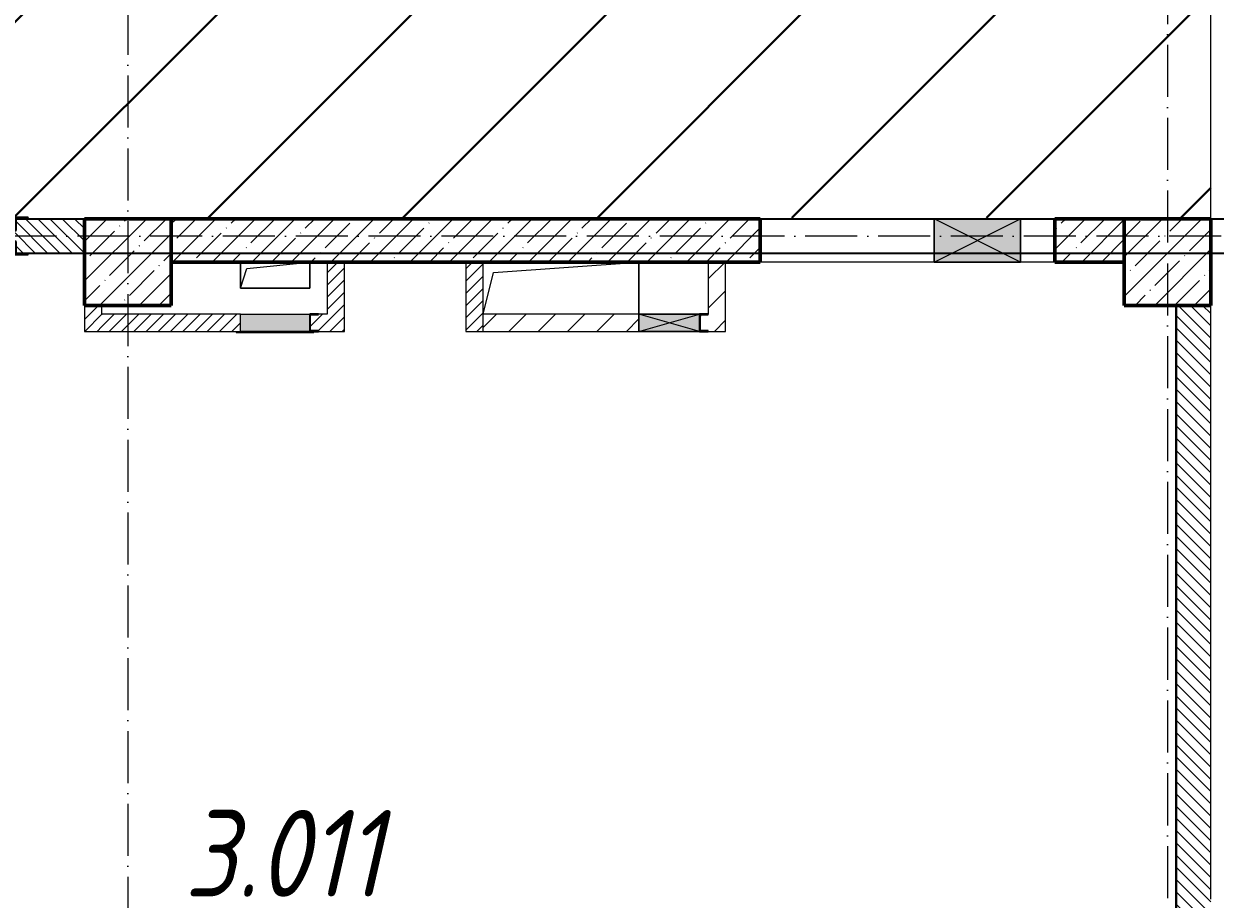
# Model space of a CAD drawing. Header units: millimetres. Extents: x 35697 to 388678, y -91946 to 171347.
# Drawn here: x 322121 to 328996, y -27607 to -22559 of the extents above; entities that cross this region are included whole.
import ezdxf

# ---------------------------------------------------------------- set-up
doc = ezdxf.new("R2010")
doc.units = ezdxf.units.MM
doc.linetypes.add('50_200_ШТРИХ_1Т_ш5_п1_п1_', pattern=[700, 500, -100, 0, -100])
for name, color, linetype, lineweight in [('2.1) ПГП окна 2.8 м', 5, 'Continuous', 30), ('2.4) ПГП вычит ЖБбалки 0.4 м -', 24, 'Continuous', 30), ('A-DETL-GENF-OTLN', 7, 'Continuous', 9), ('A-FLOR-____-OTLN', 7, 'Continuous', 9), ('A-GENM-____-MCUT', 7, 'Continuous', 25), ('A-GENM-____-OTLN', 7, 'Continuous', 9), ('A-GENM-____-OTLN-1', 7, 'Continuous', 25), ('A-GLAZ-____-OTLN', 7, 'Continuous', 9), ('A-WALL-____-MCUT', 7, 'Continuous', 13), ('A-WALL-____-MCUT-2', 7, 'Continuous', 50), ('A-WALL-____-OTLN', 7, 'Continuous', 9), ('A-WALL-____-PATT-1', 7, 'Continuous', 9), ('A-WALL-FNSH-MCUT-1', 7, 'Continuous', 9), ('S-COLS-____-MCUT', 7, 'Continuous', 50), ('S-COLS-____-OTLN', 7, 'Continuous', 9), ('S-GRID-____-OTLN-1', 7, '50_200_ШТРИХ_1Т_ш5_п1_п1_', 9), ('Марки помещений', 7, 'Continuous', 9), ('стяжа', 7, 'Continuous', 30)]:
    doc.layers.add(name, color=color, linetype=linetype, lineweight=lineweight)
doc.layers.add('A-GLAZ-____-OTLN-1', color=7, linetype='Continuous', lineweight=9, true_color=0xc0c0c0)
doc.styles.add('ISOCPEUR_I_2', font='isocpeui.ttf', dxfattribs={"width": 0.85, "height": 2.3})
pattern_1 = [(135, (283770.707, -86863.456), (-35.35534, -35.35534), [])]
pattern_2 = [(45, (283770.707, -86863.456), (-35.35534, 35.35534), [])]
pattern_3 = [(45, (283770.71, -86863.46), (-84.85281, 84.85281), [])]

# ---------------------------------------------------------------- blocks, each defined once
blk = doc.blocks.new('BSC_Колонна _Прямоугольная - 500х500-V17-АР1_План отверстий 3 этажа в осях 1-64_Ю-ЯЯ')
at = {"layer": 'S-COLS-____-OTLN'}
h = blk.add_hatch(dxfattribs=at)
h.set_pattern_fill('FP_24', color=256, style=0, pattern_type=2)
h.set_pattern_definition([(45, (-44950, -62931.04), (-114.04925, 114.04925), []), (45, (-44835.95, -62931.04), (-114.04925, 114.04925), [201.613, -40.323, 3.353, -36.97])])
h.paths.add_polyline_path([(-250, -250), (250, -250), (250, 250), (-250, 250)], flags=0)
at = {"layer": 'S-COLS-____-MCUT'}
for p, q in [((250, 250), (-250, 250)), ((-250, 250), (-250, -250)), ((250, -250), (250, 250)), ((-250, -250), (250, -250))]:
    blk.add_line(p, q, dxfattribs=at)
blk = doc.blocks.new('BSC_Колонна _Прямоугольная - 500х500-V45-АР1_План отверстий 3 этажа в осях 1-64_Ю-ЯЯ')
at = {"layer": 'S-COLS-____-OTLN'}
h = blk.add_hatch(dxfattribs=at)
h.set_pattern_fill('FP_53', color=256, style=0, pattern_type=2)
h.set_pattern_definition([(45, (-38950, -62931.04), (-114.04925, 114.04925), []), (45, (-38835.95, -62931.04), (-114.04925, 114.04925), [201.613, -40.323, 3.353, -36.97])])
h.paths.add_polyline_path([(-250, -250), (250, -250), (250, 250), (-250, 250)], flags=0)
at = {"layer": 'S-COLS-____-MCUT'}
for p, q in [((250, 250), (-250, 250)), ((-250, 250), (-250, -250)), ((250, -250), (250, 250)), ((-250, -250), (250, -250))]:
    blk.add_line(p, q, dxfattribs=at)
blk = doc.blocks.new('154_Стойка_СКБ_Уголок - СМ-2480_200-28346303-АР1_План отверстий 3 этажа в осях 1-64_Ю-ЯЯ')
at = {"layer": 'A-GENM-____-MCUT'}
for p, q in [((125, 156), (125, 81)), ((200, 156), (125, 156)), ((131, 81), (131, 150)), ((131, 150), (200, 150)), ((200, 150), (200, 156)), ((125, 81), (131, 81)), ((131, 19), (125, 19)), ((125, 19), (125, -56)), ((131, -50), (131, 19)), ((125, -56), (200, -56)), ((200, -50), (131, -50)), ((200, -56), (200, -50))]:
    blk.add_line(p, q, dxfattribs=at)
blk = doc.blocks.new('AR_Отверстие Ниша - Лючок-32405595-АР1_План отверстий 3 этажа в осях 1-64_Ю-ЯЯ')
at = {"layer": 'A-GLAZ-____-OTLN'}
blk.add_hatch(color=256, dxfattribs=at).paths.add_polyline_path([(200, 50), (-200, 50), (-200, -50), (200, -50), (200, 47)], flags=0)
for p, q in [((-200, 50), (200, 50)), ((200, 50), (200, -50)), ((200, -50), (-200, -50))]:
    blk.add_line(p, q, dxfattribs=at)
blk = doc.blocks.new('Л_Общий_Лючок - Лючок-29759355-АР1_План отверстий 3 этажа в осях 1-64_Ю-ЯЯ')
at = {"layer": 'A-GLAZ-____-OTLN-1'}
blk.add_hatch(color=256, dxfattribs=at).paths.add_polyline_path([(-3, -6), (424, -6), (424, 0), (-24, 0), (-24, -6)], flags=0)
at = {"layer": 'A-GLAZ-____-OTLN'}
for p, q in [((-24, 0), (-24, -6)), ((424, 0), (424, -6)), ((-24, -6), (424, -6))]:
    blk.add_line(p, q, dxfattribs=at)
blk = doc.blocks.new('154_Фахверк_СКБ_Швеллер - Тип_100_3960-28331862-АР1_План отверстий 3 этажа в осях 1-64_Ю-ЯЯ')
at = {"layer": 'A-GENM-____-MCUT'}
for p, q in [((175, 50), (125, 50)), ((125, 50), (125, -50)), ((128, 47), (175, 47)), ((128, -47), (128, 47)), ((175, 47), (175, 50)), ((125, -50), (175, -50)), ((175, -47), (128, -47)), ((175, -50), (175, -47))]:
    blk.add_line(p, q, dxfattribs=at)
blk = doc.blocks.new('AR_Отверстие прямоугольное _в плите_ - AR_Отверстие прямоугольное _в плите_-30459225-АР1_План отверстий 3 этажа в осях 1-64_Ю-ЯЯ')
at = {"layer": 'A-GENM-____-OTLN'}
for p, q in [((-200, 75), (-200, -75)), ((-162.5, 37.5), (200, 75)), ((200, -75), (200, 75)), ((-200, -75), (-162.5, 37.5)), ((-200, -75), (200, -75))]:
    blk.add_line(p, q, dxfattribs=at)
blk = doc.blocks.new('AR_Отверстие прямоугольное _в плите_ - AR_Отверстие прямоугольное _в плите_-V199-АР1_План отверстий 3 этажа в осях 1-64_Ю-ЯЯ')
at = {"layer": 'A-GENM-____-OTLN'}
for p, q in [((-390, 90), (450, 150)), ((450, -150), (450, 150)), ((-450, -150), (-390, 90))]:
    blk.add_line(p, q, dxfattribs=at)
blk = doc.blocks.new('AR_Отверстие прямоугольное _в стене__БезПР - AR_Отверстие прямоугольное _в стене__БезПР-30512450-АР1_План отверстий 3 этажа в осях 1-64_Ю-ЯЯ')
at = {"layer": 'A-GLAZ-____-OTLN-1'}
blk.add_hatch(color=256, dxfattribs=at).paths.add_polyline_path([(-250, 125), (-250, -125), (250, -125), (250, 125)], flags=0)
at = {"layer": 'A-DETL-GENF-OTLN'}
for p, q in [((-250, -125), (-250, 125)), ((-250, 125), (250, 125)), ((250, 125), (-250, -125)), ((-250, 125), (250, -125)), ((250, 125), (-250, 125)), ((-250, 125), (-250, -125)), ((250, 125), (250, -125)), ((250, -125), (250, 125)), ((250, -125), (-250, -125)), ((-250, -125), (250, -125))]:
    blk.add_line(p, q, dxfattribs=at)
at = {"layer": 'A-GLAZ-____-OTLN'}
blk.add_line((250, 125), (-250, 125), dxfattribs=at)
blk = doc.blocks.new('AR_Отверстие прямоугольное _в стене_ - AR_Отверстие прямоугольное _в стене__ОВ-36925070-АР1_План отверстий 3 этажа в осях 1-64_Ю-ЯЯ')
at = {"layer": 'A-GLAZ-____-OTLN'}
blk.add_hatch(color=256, dxfattribs=at).paths.add_polyline_path([(-175, 50), (-175, -50), (175, -50), (175, 50)], flags=0)
at = {"layer": 'A-DETL-GENF-OTLN'}
for p, q in [((-175, 50), (175, 50)), ((175, 50), (-175, -50)), ((-175, 50), (175, -50)), ((175, 50), (-175, 50)), ((175, 50), (175, -50)), ((175, -50), (175, 50)), ((175, -50), (-175, -50)), ((-175, -50), (175, -50))]:
    blk.add_line(p, q, dxfattribs=at)
blk = doc.blocks.new('154_Фахверк_СКБ_Швеллер - Тип_100_3960_зеркало-36793856-АР1_План отверстий 3 этажа в осях 1-64_Ю-ЯЯ')
at = {"layer": 'A-GENM-____-MCUT'}
for p, q in [((175, 50), (125, 50)), ((125, 50), (125, -50)), ((128, 47), (175, 47)), ((128, -47), (128, 47)), ((175, 47), (175, 50)), ((125, -50), (175, -50)), ((175, -47), (128, -47)), ((175, -50), (175, -47))]:
    blk.add_line(p, q, dxfattribs=at)
blk = doc.blocks.new('3эт')
at = {"layer": 'S-GRID-____-OTLN-1', "color": 251, "ltscale": 0.6, "true_color": 0x636466}
for p, q in [((322720.7, 4029.4), (322720.7, -33971.9)), ((328720.7, 3785.7), (328720.7, -33833.1)), ((387845.1, -23782.4), (279101.9, -23782.4))]:
    blk.add_line(p, q, dxfattribs=at)

msp = doc.modelspace()

# ---------------------------------------------------------------- hatches: boundary and pattern name
at = {"layer": '2.1) ПГП окна 2.8 м'}
h = msp.add_hatch(dxfattribs=at)
h.set_pattern_fill('ANSI31', color=5, scale=250)
h.paths.add_polyline_path([(291170.7, -10232.4), (291095.7, -10232.4), (291095.7, -10238.4), (291020.7, -10238.4), (291020.7, -10232.4), (290670.7, -10232.4), (289770.7, -10232.4), (289320.7, -10232.4), (289320.7, -15457.4), (289326.7, -15457.4), (289326.7, -15532.4), (289325.2, -16432.4), (289326.7, -16432.4), (289326.7, -16507.4), (289320.7, -19182.4), (289320.7, -19682.4), (289320.7, -20007.4), (289326.7, -20007.4), (289326.7, -20082.4), (289320.7, -20182.4), (289320.7, -21132.4), (289320.7, -21782.4), (289326.7, -21782.4), (289326.7, -21857.4), (289320.7, -24832.4), (289570.7, -24832.4), (291170.7, -24832.4), (291370.7, -24832.4), (291370.7, -23682.4), (291620.7, -23682.4), (292720.7, -23682.4), (293120.7, -23682.4), (294220.7, -23682.4), (297675.7, -23682.4), (297675.7, -23676.4), (297750.7, -23676.4), (297756.7, -23676.4), (297825.7, -23676.4), (298675.7, -23676.5), (298675.7, -23676.4), (298744.7, -23676.4), (298750.7, -23676.4), (298825.7, -23676.4), (300045.7, -23676.5), (300045.7, -23676.4), (300120.7, -23676.4), (300126.7, -23676.4), (300195.7, -23676.4), (301270.7, -23676.5), (301270.7, -23676.4), (301345.7, -23676.4), (302695.7, -23676.6), (302695.7, -23676.4), (302770.7, -23676.4), (302776.7, -23676.4), (302845.7, -23676.4), (304970.7, -23676.6), (304970.7, -23232.4), (305224.7, -23232.4), (305270.7, -23232.4), (305970.7, -23232.4), (306016.7, -23232.4), (306195.7, -23232.4), (306645.7, -23232.4), (307270.7, -23232.4), (307470.7, -23232.4), (307470.7, -23432.4), (307470.7, -23432.4), (307470.7, -23682.4), (308645.7, -23682.4), (308645.7, -23676.4), (308720.7, -23676.4), (308726.7, -23676.4), (308795.7, -23676.4), (309420.7, -23676.5), (309420.7, -23676.4), (309495.7, -23676.4), (309595.7, -23676.4), (309595.7, -23676.4), (309670.7, -23676.4), (310370.7, -23676.5), (310370.7, -23676.4), (310470.7, -23676.4), (310470.7, -23682.4), (310995.7, -23682.4), (310995.7, -23676.4), (311070.7, -23676.4), (311770.7, -23676.5), (311770.7, -23676.4), (311845.7, -23676.4), (311945.7, -23676.4), (311945.7, -23676.4), (312020.7, -23676.4), (312645.7, -23676.5), (312645.7, -23676.4), (312714.7, -23676.4), (312720.7, -23676.4), (312795.7, -23676.4), (314295.7, -23676.6), (314295.7, -23676.4), (314370.7, -23676.4), (315995.7, -23676.6), (315995.7, -23676.4), (316064.7, -23676.4), (316070.7, -23676.4), (316145.7, -23676.4), (320295.7, -23677), (320295.7, -23676.4), (320370.7, -23676.4), (321995.7, -23676.7), (321995.7, -23676.4), (322064.7, -23676.4), (322070.7, -23676.4), (322145.7, -23676.4), (328970.7, -23677.5), (328970.7, -19332.4), (328670.7, -19332.4), (328670.7, -19432.4), (328470.7, -19432.4), (328470.7, -19332.4), (328120.7, -19332.4), (326320.7, -19332.4), (326320.7, -19682.4), (325720.7, -19682.4), (325720.7, -19432.4), (325520.7, -19432.4), (325520.7, -19332.4), (324995.7, -19332.4), (324995.7, -19338.4), (324920.7, -19338.4), (324920.7, -19332.4), (323120.7, -19332.4), (323120.7, -19338.4), (323020.7, -19338.4), (323020.7, -19682.4), (322420.7, -19682.4), (322420.7, -19432.4), (322220.7, -19432.4), (322220.7, -19332.4), (321795.7, -19332.4), (321795.7, -19338.4), (321720.7, -19338.4), (319920.7, -19332.4), (319920.7, -19338.4), (319845.7, -19338.4), (319770.7, -19332.4), (319770.7, -19682.4), (319170.7, -19682.4), (319170.7, -19432.4), (318970.7, -19432.4), (318970.7, -19332.4), (318595.7, -19332.4), (318595.7, -19338.4), (318520.7, -19338.4), (316720.7, -19332.4), (316720.7, -19338.4), (316645.7, -19338.4), (316170.7, -19332.4), (316170.7, -19682.4), (315570.7, -19682.4), (315570.7, -19332.4), (315395.7, -19332.4), (315395.7, -19338.4), (315320.7, -19338.4), (313520.7, -19332.4), (313520.7, -19338.4), (313445.7, -19338.4), (313220.7, -19335.2), (313220.7, -19432.4), (313020.7, -19432.4), (313020.7, -19682.4), (312420.7, -19682.4), (312420.7, -19432.4), (312218.2, -19432.4), (312243.2, -19357.4), (312420.7, -19332.1), (312420.7, -19082.4), (312195.7, -19082.4), (312126.7, -19082.4), (312126.7, -19151.4), (312120.7, -19263.4), (312120.7, -19151.4), (312120.7, -19082.4), (310320.7, -19082.4), (310320.7, -19151.4), (310320.7, -19263.4), (310320.7, -19338.4), (310245.7, -19338.4), (307470.7, -19332.4), (307470.7, -19682.4), (306870.7, -19682.4), (306870.7, -19382.4), (306770.7, -19382.4), (306770.7, -19182.4), (302070.7, -19182.4), (302070.7, -19382.4), (301970.7, -19382.4), (301970.7, -19682.4), (301470.7, -19682.4), (301470.7, -19382.4), (301370.7, -19382.4), (301370.7, -19182.4), (297370.7, -19182.4), (297370.7, -19382.4), (297270.7, -19382.4), (297270.7, -19682.4), (296770.7, -19682.4), (296770.7, -19382.4), (296670.7, -19382.4), (296670.7, -19182.4), (293770.7, -19182.4), (293770.7, -19382.4), (293670.7, -19382.4), (293670.7, -19682.4), (293170.7, -19682.4), (293170.7, -19382.4), (293070.7, -19382.4), (293070.7, -19182.4), (291970.7, -19182.4), (291970.7, -19382.4), (291170.7, -19382.4), (291170.7, -18582.4), (291370.7, -18582.4), (291370.7, -12832.4), (291170.7, -12832.4), (291170.7, -12232.4), (291170.7, -12032.4)])
h.paths.add_polyline_path([(298407.6, -21961.7), (300065.9, -21961.7), (300065.9, -20761.7), (298407.6, -20761.7)], flags=24)
at = {"layer": 'A-WALL-____-PATT-1'}
h = msp.add_hatch(dxfattribs=at)
h.set_pattern_fill('FP_9', color=256, style=0, pattern_type=2)
h.set_pattern_definition(pattern_1)
h.paths.add_polyline_path([(320295.7, -23882.4), (320364.7, -23882.4), (320364.7, -23813.4), (320370.7, -23813.4), (320370.7, -23751.4), (320364.7, -23751.4), (320364.7, -23682.4), (319970.7, -23682.4), (319970.7, -23882.4), (320164.7, -23882.4)], flags=0)
h.paths.add_polyline_path([(322076.7, -23882.4), (322470.7, -23882.4), (322470.7, -23682.4), (322076.7, -23682.4), (322076.7, -23751.4), (322070.7, -23751.4), (322070.7, -23813.4), (322076.7, -23813.4), (322076.7, -23842.4)], flags=0)
h = msp.add_hatch(dxfattribs=at)
h.set_pattern_fill('FP_12', color=256, style=0, pattern_type=2)
h.set_pattern_definition([(45, (283770.7, -86863.46), (-114.04925, 114.04925), []), (45, (283884.76, -86863.46), (-114.04925, 114.04925), [201.612, -40.322, 3.353, -36.97])])
h.paths.add_polyline_path([(328470.7, -23932.4), (328470.7, -23682.4), (328070.7, -23682.4), (328070.7, -23932.4)], flags=0)
h.paths.add_polyline_path([(326175.8, -23932.4), (326370.7, -23932.4), (326370.7, -23682.4), (322970.7, -23682.4), (322970.7, -23932.4), (324408.4, -23932.4)], flags=0)
h = msp.add_hatch(dxfattribs=at)
h.set_pattern_fill('FP_8', color=256, style=0, pattern_type=2)
h.set_pattern_definition(pattern_2)
h.paths.add_polyline_path([(323970.7, -24232.4), (323970.7, -23932.4), (323870.7, -23932.4), (323870.7, -24232.4)], flags=0)
h = msp.add_hatch(dxfattribs=at)
h.set_pattern_fill('FP_8', color=256, style=0, pattern_type=2)
h.set_pattern_definition(pattern_2)
h.paths.add_polyline_path([(324770.7, -24332.4), (324770.7, -23932.4), (324670.7, -23932.4), (324670.7, -24332.4)], flags=0)
h = msp.add_hatch(dxfattribs=at)
h.set_pattern_fill('FP_7', color=256, style=0, pattern_type=2)
h.set_pattern_definition(pattern_3)
h.paths.add_polyline_path([(326170.7, -24232.4), (326170.7, -23932.4), (326070.7, -23932.4), (326070.7, -24232.4)], flags=0)
h = msp.add_hatch(dxfattribs=at)
h.set_pattern_fill('FP_8', color=256, style=0, pattern_type=2)
h.set_pattern_definition(pattern_2)
h.paths.add_polyline_path([(322570.7, -24332.4), (322570.7, -24182.4), (322470.7, -24182.4), (322470.7, -24332.4)], flags=0)
h = msp.add_hatch(dxfattribs=at)
h.set_pattern_fill('FP_9', color=256, style=0, pattern_type=2)
h.set_pattern_definition(pattern_1)
h.paths.add_polyline_path([(328770.7, -31182.4), (328970.7, -31182.4), (328970.7, -27682.4), (328901.7, -27682.4), (328901.7, -27676.4), (328970.7, -27676.4), (328970.7, -24182.4), (328770.7, -24182.4), (328770.7, -27676.4), (328839.7, -27676.4), (328839.7, -27682.4), (328770.7, -27682.4), (328770.7, -29640)], flags=0)
h = msp.add_hatch(dxfattribs=at)
h.set_pattern_fill('FP_8', color=256, style=0, pattern_type=2)
h.set_pattern_definition(pattern_2)
h.paths.add_polyline_path([(323970.7, -24332.4), (323970.7, -24232.4), (323820.7, -24232.4), (323820.7, -24235.4), (323773.7, -24235.4), (323773.7, -24329.4), (323820.7, -24329.4), (323820.7, -24332.4)], flags=0)
h.paths.add_polyline_path([(322640.9, -24332.4), (323370.7, -24332.4), (323370.7, -24232.4), (322570.7, -24232.4), (322570.7, -24332.4)], flags=0)
h = msp.add_hatch(dxfattribs=at)
h.set_pattern_fill('FP_7', color=256, style=0, pattern_type=2)
h.set_pattern_definition(pattern_3)
h.paths.add_polyline_path([(325670.7, -24332.4), (325670.7, -24232.4), (324770.7, -24232.4), (324770.7, -24332.4)], flags=0)
h.paths.add_polyline_path([(326070.7, -24332.4), (326170.7, -24332.4), (326170.7, -24232.4), (326070.7, -24232.4), (326070.7, -24235.4), (326023.7, -24236), (326023.7, -24329.4), (326070.7, -24329.4)], flags=0)

# ---------------------------------------------------------------- linework, layer by layer
msp.add_lwpolyline([(294220.7, -23682.4), (358220.7, -23682.4), (358220.7, -23882.4), (294220.7, -23882.4)], close=True)
at = {"layer": '2.4) ПГП вычит ЖБбалки 0.4 м -'}
msp.add_lwpolyline([(328770.7, -31182.4), (328770.7, -24182.4)], dxfattribs=at)
at = {"layer": 'A-FLOR-____-OTLN'}
for p, q in [((328970.7, -23682.4), (328970.7, -19332.4)), ((323370.7, -24082.4), (323370.7, -23932.4)), ((323770.7, -23932.4), (323770.7, -24082.4)), ((325670.7, -23932.4), (325670.7, -24232.4)), ((323770.7, -24082.4), (323370.7, -24082.4))]:
    msp.add_line(p, q, dxfattribs=at)
at = {"layer": 'A-WALL-____-MCUT'}
for p, q in [((322470.7, -23682.4), (322145.7, -23682.4)), ((322145.7, -23882.4), (322470.7, -23882.4)), ((328770.7, -24182.4), (328770.7, -27607.4)), ((328970.7, -27607.4), (328970.7, -24182.4))]:
    msp.add_line(p, q, dxfattribs=at)
at = {"layer": 'A-WALL-____-MCUT-2'}
for p, q in [((326370.7, -23682.4), (322970.7, -23682.4)), ((326370.7, -23932.4), (326370.7, -23682.4)), ((328470.7, -23682.4), (328070.7, -23682.4)), ((328070.7, -23682.4), (328070.7, -23932.4)), ((322970.7, -23932.4), (326370.7, -23932.4)), ((328070.7, -23932.4), (328470.7, -23932.4))]:
    msp.add_line(p, q, dxfattribs=at)
at = {"layer": 'A-WALL-____-OTLN'}
for p, q in [((326370.7, -23682.4), (327373.2, -23682.4)), ((327873.2, -23682.4), (328070.7, -23682.4)), ((327373.2, -23932.4), (326370.7, -23932.4)), ((328070.7, -23932.4), (327873.2, -23932.4))]:
    msp.add_line(p, q, dxfattribs=at)
at = {"layer": 'A-WALL-FNSH-MCUT-1'}
for p, q in [((323870.7, -23932.4), (323870.7, -24232.4)), ((323970.7, -24332.4), (323970.7, -23932.4)), ((324670.7, -23932.4), (324670.7, -24332.4)), ((324770.7, -24332.4), (324770.7, -23932.4)), ((326070.7, -23932.4), (326070.7, -24232.4)), ((326170.7, -24332.4), (326170.7, -23932.4)), ((322470.7, -24182.4), (322470.7, -24332.4)), ((322570.7, -24232.4), (322570.7, -24182.4)), ((323370.7, -24232.4), (322570.7, -24232.4)), ((323870.7, -24232.4), (323820.7, -24232.4)), ((325670.7, -24232.4), (324770.7, -24232.4)), ((322470.7, -24332.4), (323370.7, -24332.4)), ((323820.7, -24332.4), (323970.7, -24332.4)), ((324670.7, -24332.4), (325670.7, -24332.4)), ((326070.7, -24332.4), (326170.7, -24332.4))]:
    msp.add_line(p, q, dxfattribs=at)

# ---------------------------------------------------------------- block references
at = {"layer": 'A-GENM-____-OTLN'}
for name, p in [('AR_Отверстие прямоугольное _в плите_ - AR_Отверстие прямоугольное _в плите_-30459225-АР1_План отверстий 3 этажа в осях 1-64_Ю-ЯЯ', (323570.7, -24007.4)), ('AR_Отверстие прямоугольное _в плите_ - AR_Отверстие прямоугольное _в плите_-V199-АР1_План отверстий 3 этажа в осях 1-64_Ю-ЯЯ', (325220.7, -24082.4))]:
    msp.add_blockref(name, p, dxfattribs=at)
at = {"layer": 'A-GENM-____-OTLN-1'}
for name, p in [('154_Стойка_СКБ_Уголок - СМ-2480_200-28346303-АР1_План отверстий 3 этажа в осях 1-64_Ю-ЯЯ', (321945.7, -23832.4)), ('154_Фахверк_СКБ_Швеллер - Тип_100_3960-28331862-АР1_План отверстий 3 этажа в осях 1-64_Ю-ЯЯ', (323645.7, -24282.4)), ('154_Фахверк_СКБ_Швеллер - Тип_100_3960_зеркало-36793856-АР1_План отверстий 3 этажа в осях 1-64_Ю-ЯЯ', (325895.7, -24282.4))]:
    msp.add_blockref(name, p, dxfattribs=at)
at = {"layer": 'A-GLAZ-____-OTLN', "rotation": 180}
for name, p in [('AR_Отверстие прямоугольное _в стене__БезПР - AR_Отверстие прямоугольное _в стене__БезПР-30512450-АР1_План отверстий 3 этажа в осях 1-64_Ю-ЯЯ', (327623.2, -23807.4)), ('AR_Отверстие Ниша - Лючок-32405595-АР1_План отверстий 3 этажа в осях 1-64_Ю-ЯЯ', (323570.7, -24282.4)), ('AR_Отверстие прямоугольное _в стене_ - AR_Отверстие прямоугольное _в стене__ОВ-36925070-АР1_План отверстий 3 этажа в осях 1-64_Ю-ЯЯ', (325845.7, -24282.4))]:
    msp.add_blockref(name, p, dxfattribs=at)
at = {"layer": 'A-GLAZ-____-OTLN'}
msp.add_blockref('Л_Общий_Лючок - Лючок-29759355-АР1_План отверстий 3 этажа в осях 1-64_Ю-ЯЯ', (323370.7, -24332.4), dxfattribs=at)
at = {"layer": 'S-COLS-____-OTLN'}
for name, p in [('BSC_Колонна _Прямоугольная - 500х500-V45-АР1_План отверстий 3 этажа в осях 1-64_Ю-ЯЯ', (322720.7, -23932.4)), ('BSC_Колонна _Прямоугольная - 500х500-V17-АР1_План отверстий 3 этажа в осях 1-64_Ю-ЯЯ', (328720.7, -23932.4))]:
    msp.add_blockref(name, p, dxfattribs=at)
at = {"layer": 'стяжа'}
msp.add_blockref('3эт', (0, 0), dxfattribs=at)

# ---------------------------------------------------------------- texts
at = {"layer": 'Марки помещений', "insert": (323047.9, -27093), "char_height": 500, "width": 689.451, "attachment_point": 1, "style": 'ISOCPEUR_I_2'}
msp.add_mtext('3.011', dxfattribs=at)

doc.saveas('drawing.dxf')
